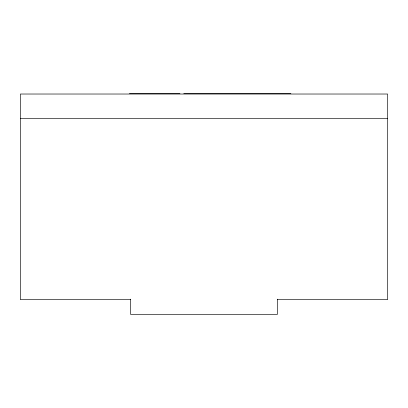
<?xml version="1.0" encoding="UTF-8"?>
<svg xmlns="http://www.w3.org/2000/svg" width="408" height="408" viewBox="0 0 408 408"><rect width="100%" height="100%" fill="white"/><g stroke="black" fill="none" stroke-linecap="round" stroke-linejoin="round"><path stroke-width="0.61" d="M129.412 93.656L179.964 93.656M183.763 93.656L290.879 93.656M20.4 118.386L387.6 118.386M130.56 299.656L20.4 299.656L20.4 94.024L387.6 94.024L387.6 299.656L277.44 299.656M277.44 299.181L277.44 314.344L130.56 314.344L130.56 299.181"/></g></svg>
